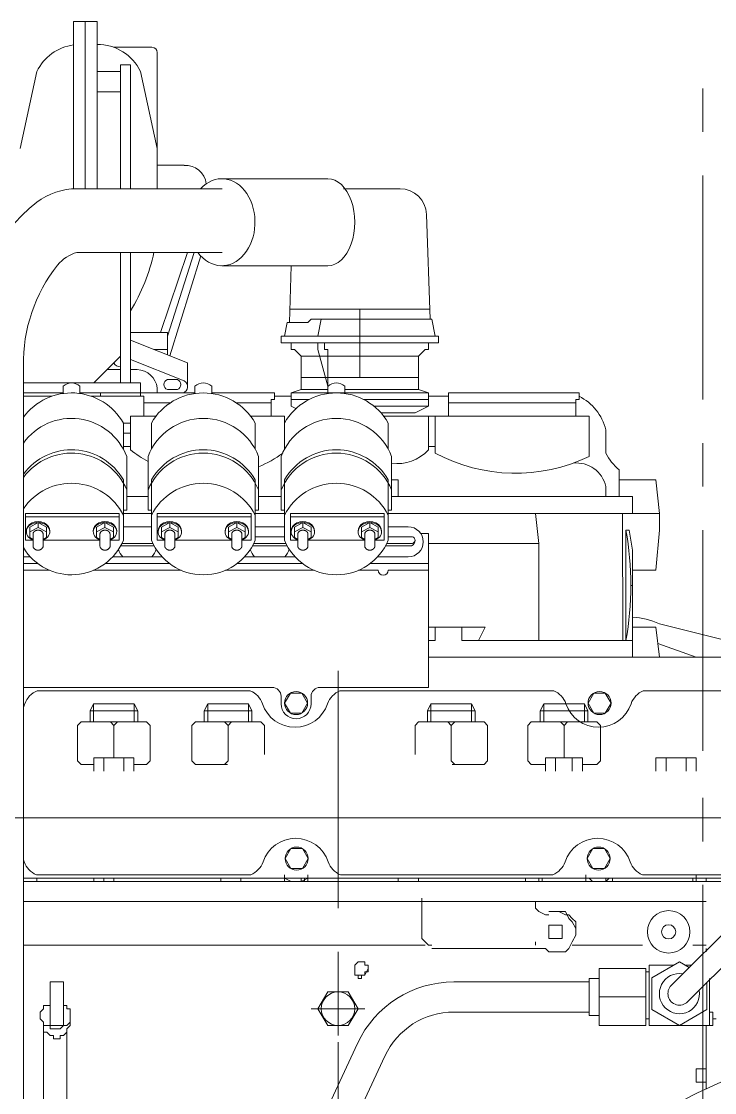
# Model space of a CAD drawing. Header units: metres. Extents: x 397906.3 to 397920.3, y 480840.8 to 480854.5.
# Drawn here: x 397908.671 to 397909.207, y 480842.753 to 480843.58 of the extents above; entities that cross this region are included whole.
import ezdxf

# ---------------------------------------------------------------- set-up
doc = ezdxf.new("R2010")
doc.units = ezdxf.units.M
doc.header["$MEASUREMENT"] = 0
doc.linetypes.add('CENTER2', pattern=[1.125, 0.75, -0.125, 0.125, -0.125])
for name, color, linetype, lineweight in [('00-BAUT', 213, 'Continuous', 0), ('02-ENGINE', 213, 'Continuous', 0), ('at_Entity', 7, 'Continuous', 0)]:
    doc.layers.add(name, color=color, linetype=linetype, lineweight=lineweight)

# ---------------------------------------------------------------- blocks, each defined once
blk = doc.blocks.new('WIP-Pump-S')
at = {"layer": '00-BAUT'}
for p, q in [((4.65796, 2.02298), (4.66119, 2.02945)), ((4.65796, 2.0129), (4.65796, 2.02298)), ((4.66119, 2.02945), (4.69823, 2.02945)), ((4.66119, 2.0129), (4.66119, 2.02945)), ((4.70146, 2.02298), (4.69823, 2.02945)), ((4.69823, 2.0129), (4.69823, 2.02945)), ((4.70146, 2.0129), (4.70146, 2.02298)), ((4.76072, 2.02298), (4.76394, 2.02945)), ((4.76072, 2.0129), (4.76072, 2.02298)), ((4.80098, 2.02945), (4.76394, 2.02945)), ((4.76394, 2.0129), (4.76394, 2.02945)), ((4.80421, 2.02298), (4.80098, 2.02945)), ((4.80098, 2.0129), (4.80098, 2.02945)), ((4.80421, 2.0129), (4.80421, 2.02298)), ((4.96406, 2.02298), (4.96729, 2.02945)), ((4.96406, 2.0129), (4.96406, 2.02298)), ((4.96729, 2.0129), (4.96729, 2.02945)), ((4.96729, 2.02945), (5.00433, 2.02945)), ((5.00433, 2.0129), (5.00433, 2.02945)), ((5.00755, 2.02298), (5.00433, 2.02945)), ((5.00755, 2.0129), (5.00755, 2.02298)), ((5.06814, 2.02298), (5.07136, 2.02945)), ((5.06814, 2.0129), (5.06814, 2.02298)), ((5.07136, 2.0129), (5.07136, 2.02945)), ((5.07136, 2.02945), (5.1084, 2.02945)), ((5.1084, 2.0129), (5.1084, 2.02945)), ((5.11163, 2.02298), (5.1084, 2.02945)), ((5.11163, 2.0129), (5.11163, 2.02298)), ((4.67972, 2.00967), (4.67649, 2.0129)), ((4.67972, 2.00967), (4.68294, 2.0129)), ((4.74939, 2.00967), (4.75262, 2.0129)), ((4.81229, 2.0129), (4.75262, 2.0129)), ((4.78245, 2.00967), (4.77923, 2.0129)), ((4.78245, 2.00967), (4.78568, 2.0129)), ((4.81552, 2.00967), (4.81229, 2.0129)), ((4.95275, 2.00967), (4.95598, 2.0129)), ((4.95598, 2.0129), (5.01565, 2.0129)), ((4.98582, 2.00967), (4.98259, 2.0129)), ((4.98582, 2.00967), (4.98904, 2.0129)), ((5.01888, 2.00967), (5.01565, 2.0129)), ((5.08989, 2.00967), (5.08667, 2.0129)), ((5.08989, 2.00967), (5.09312, 2.0129)), ((4.67972, 1.98029), (4.67972, 2.00967)), ((4.74939, 2.00967), (4.74939, 1.97741)), ((4.78245, 1.97741), (4.78245, 2.00967)), ((4.81552, 2.00967), (4.81552, 1.98371)), ((4.95275, 2.00967), (4.95275, 1.98371)), ((4.98582, 1.97741), (4.98582, 2.00967)), ((5.01888, 2.00967), (5.01888, 1.97741)), ((5.08989, 1.98029), (5.08989, 2.00967)), ((4.59595, 1.98029), (4.55935, 1.98029)), ((4.69658, 1.98029), (4.66304, 1.98029)), ((4.74939, 1.97741), (4.75262, 1.97419)), ((4.78181, 1.97419), (4.75262, 1.97419)), ((4.78245, 1.97741), (4.77923, 1.97419)), ((4.98582, 1.97741), (4.98904, 1.97419)), ((4.98646, 1.97419), (5.01565, 1.97419)), ((5.01888, 1.97741), (5.01565, 1.97419)), ((5.06005, 1.97419), (5.07169, 1.97419)), ((5.07169, 1.98029), (5.10828, 1.98029)), ((5.10828, 1.97419), (5.11973, 1.97419))]:
    blk.add_line(p, q, dxfattribs=at)
at = {"layer": '00-BAUT', "linetype": 'CENTER2', "ltscale": 10}
for p, q in [((4.88566, 1.72717), (4.88566, 1.77596)), ((4.91006, 1.75157), (4.86126, 1.75157))]:
    blk.add_line(p, q, dxfattribs=at)
at = {"layer": '00-BAUT'}
for points in [[(4.65787, 2.03005), (4.65263, 2.03913), (4.64214, 2.03913), (4.6369, 2.03005), (4.64214, 2.02097), (4.65263, 2.02097)], [(4.93435, 2.03005), (4.9291, 2.03913), (4.91862, 2.03913), (4.91338, 2.03005), (4.91862, 2.02097), (4.9291, 2.02097)], [(4.65867, 1.88835), (4.65343, 1.87927), (4.64295, 1.87927), (4.63771, 1.88835), (4.64295, 1.89743), (4.65343, 1.89743)], [(4.93386, 1.88835), (4.92862, 1.87927), (4.91814, 1.87927), (4.91289, 1.88835), (4.91814, 1.89743), (4.92862, 1.89743)], [(4.90396, 1.75157), (4.89481, 1.73632), (4.87651, 1.73632), (4.86736, 1.75157), (4.87651, 1.76681), (4.89481, 1.76681)]]:
    blk.add_lwpolyline(points, close=True, dxfattribs=at)
for points in [[(4.65796, 2.02298), (4.70146, 2.02298)], [(4.80421, 2.02298), (4.76072, 2.02298)], [(4.96406, 2.02298), (5.00755, 2.02298)], [(5.06814, 2.02298), (5.11163, 2.02298)], [(4.69658, 1.97419), (4.70956, 1.97419), (4.71278, 1.97741), (4.71278, 2.00967), (4.70956, 2.0129), (4.64988, 2.0129), (4.64665, 2.00967), (4.64665, 1.97741), (4.64988, 1.97419), (4.66304, 1.97419)], [(5.11973, 1.97419), (5.12296, 1.97741), (5.12296, 2.00967), (5.11973, 2.0129), (5.06005, 2.0129), (5.05683, 2.00967), (5.05683, 1.97741), (5.06005, 1.97419)], [(4.55935, 1.96809), (4.55935, 1.98029)], [(4.5685, 1.96809), (4.5685, 1.98029)], [(4.5868, 1.96809), (4.5868, 1.98029)], [(4.59595, 1.96809), (4.59595, 1.98029)], [(4.66304, 1.96809), (4.66304, 1.98029)], [(4.67219, 1.96809), (4.67219, 1.98029)], [(4.68744, 1.96809), (4.68744, 1.98029)], [(4.69658, 1.96809), (4.69658, 1.98029)], [(5.07169, 1.96809), (5.07169, 1.98029)], [(5.08083, 1.96809), (5.08083, 1.98029)], [(5.09913, 1.96809), (5.09913, 1.98029)], [(5.10828, 1.96809), (5.10828, 1.98029)]]:
    blk.add_lwpolyline(points, dxfattribs=at)
for centre, radius in [((4.64739, 2.03005), 0.01048), ((4.92386, 2.03005), 0.01048), ((4.64819, 1.88835), 0.01048), ((4.92338, 1.88835), 0.01048), ((4.88566, 1.75157), 0.01525)]:
    blk.add_circle(centre, radius, dxfattribs=at)
at = {"layer": '02-ENGINE'}
for p, q in [((5.10523, 2.6512), (5.10523, 2.49863)), ((5.10523, 2.6512), (5.12658, 2.6512)), ((5.11591, 2.6512), (5.11591, 2.49872)), ((5.12658, 2.6512), (5.12658, 2.49863)), ((5.05518, 2.62763), (5.09015, 2.62763)), ((5.05034, 2.53531), (5.05034, 2.62279)), ((5.07474, 2.61155), (5.08388, 2.61155)), ((5.07474, 2.61155), (5.07474, 2.49872)), ((5.08388, 2.61155), (5.08388, 2.49872)), ((5.06559, 2.60546), (5.05034, 2.53531)), ((5.10523, 2.60546), (5.08388, 2.60546)), ((5.16012, 2.60546), (5.17537, 2.53531)), ((5.10523, 2.58716), (5.08388, 2.58716)), ((5.05034, 2.53531), (5.05034, 2.49872)), ((5.02594, 2.52007), (5.05034, 2.52007)), ((4.99155, 2.50787), (4.89481, 2.50787)), ((5.12353, 2.49872), (4.99117, 2.49872)), ((5.12353, 2.44078), (4.99117, 2.44078)), ((5.01679, 2.44078), (5.04119, 2.36454)), ((5.04729, 2.36759), (5.02289, 2.44078)), ((5.07474, 2.44078), (5.07474, 2.32184)), ((5.08388, 2.44078), (5.08388, 2.32184)), ((5.01074, 2.43758), (5.03898, 2.34658)), ((4.99155, 2.42858), (4.89481, 2.42858)), ((4.8018, 2.38913), (4.92988, 2.38913)), ((4.86584, 2.38913), (4.86584, 2.32682)), ((4.79722, 2.36454), (4.80027, 2.37978)), ((4.80027, 2.37978), (4.91006, 2.37978)), ((4.90091, 2.37978), (4.90396, 2.36454)), ((4.91006, 2.37978), (4.91311, 2.37673)), ((4.93201, 2.37673), (4.91311, 2.37673)), ((4.93445, 2.36454), (4.93201, 2.37673)), ((4.79417, 2.36454), (4.79417, 2.35844)), ((4.9375, 2.36454), (4.79417, 2.36454)), ((4.9375, 2.36454), (4.9375, 2.35844)), ((5.07474, 2.36759), (5.04119, 2.36759)), ((5.04119, 2.36759), (5.04119, 2.34746)), ((4.9375, 2.35844), (4.79417, 2.35844)), ((4.80332, 2.35234), (4.80332, 2.35844)), ((4.80332, 2.35234), (4.80637, 2.35234)), ((4.81247, 2.34624), (4.80637, 2.35234)), ((4.91921, 2.34624), (4.9253, 2.35234)), ((4.92835, 2.35234), (4.9253, 2.35234)), ((4.92835, 2.35234), (4.92835, 2.35844)), ((5.02289, 2.34014), (5.07474, 2.36088)), ((5.05339, 2.35234), (5.04119, 2.35234)), ((4.81247, 2.31574), (4.81247, 2.34624)), ((4.81247, 2.34624), (4.91921, 2.34624)), ((4.91921, 2.34624), (4.91921, 2.31574)), ((5.02584, 2.32363), (5.07474, 2.34319)), ((5.10828, 2.32184), (5.08388, 2.34624)), ((5.02289, 2.34014), (5.02289, 2.3198)), ((5.06864, 2.33404), (5.07474, 2.33404)), ((5.09608, 2.33404), (5.08388, 2.33404)), ((5.17232, 2.33709), (5.17232, 0.84278)), ((4.91921, 2.32682), (4.81247, 2.32682)), ((5.03204, 2.32489), (5.04119, 2.32489)), ((4.81247, 2.31574), (4.80332, 2.31269)), ((4.81247, 2.31574), (4.87956, 2.31574)), ((4.87956, 2.31879), (4.87956, 2.31216)), ((4.89481, 2.31879), (4.89481, 2.31216)), ((4.91921, 2.31574), (4.89481, 2.31574)), ((4.92835, 2.31269), (4.91921, 2.31574)), ((5.00079, 2.31879), (5.00079, 2.31216)), ((5.01603, 2.31879), (5.01603, 2.31216)), ((5.03204, 2.31574), (5.04119, 2.31574)), ((5.05034, 2.31727), (5.05034, 2.31269)), ((5.06559, 2.32184), (5.17232, 2.32184)), ((5.06559, 2.30964), (5.06559, 2.32184)), ((5.12087, 2.31879), (5.12087, 2.31216)), ((5.13612, 2.31879), (5.13612, 2.31216)), ((4.66609, 2.30659), (4.66609, 2.31269)), ((4.66609, 2.31269), (4.78502, 2.31269)), ((4.66914, 2.30659), (4.66609, 2.30659)), ((4.66914, 2.30659), (4.66914, 2.29135)), ((4.66914, 2.30354), (4.78502, 2.30354)), ((4.78502, 2.31269), (4.78502, 2.29135)), ((4.80332, 2.30964), (4.78502, 2.30964)), ((4.92835, 2.31269), (4.80332, 2.31269)), ((4.80332, 2.31269), (4.80332, 2.30049)), ((4.86215, 2.30659), (4.80332, 2.30659)), ((4.91222, 2.30659), (4.92835, 2.30659)), ((4.92835, 2.30049), (4.92835, 2.31269)), ((4.9436, 2.30964), (4.92835, 2.30964)), ((4.9436, 2.30659), (4.9436, 2.31269)), ((4.9436, 2.31269), (5.00079, 2.31269)), ((4.9436, 2.30659), (4.94665, 2.30659)), ((4.94665, 2.29135), (4.94665, 2.30659)), ((4.97821, 2.30354), (4.94665, 2.30354)), ((5.12087, 2.31269), (5.01603, 2.31269)), ((5.03861, 2.30354), (5.06254, 2.30354)), ((5.06254, 2.30964), (5.11053, 2.30964)), ((5.06254, 2.30964), (5.06254, 2.29135)), ((5.10218, 2.30964), (5.10218, 2.31269)), ((5.17232, 2.31269), (5.13612, 2.31269)), ((5.17232, 2.30964), (5.14645, 2.30964)), ((4.85285, 2.30049), (4.80332, 2.30049)), ((4.80332, 2.30049), (4.81552, 2.2944)), ((4.81552, 2.2944), (4.84648, 2.2944)), ((4.92402, 2.29833), (4.92835, 2.30049)), ((4.65694, 2.25475), (4.65694, 2.29135)), ((4.65694, 2.29135), (4.84356, 2.29135)), ((4.79722, 2.2578), (4.79722, 2.29135)), ((4.80332, 2.26085), (4.80332, 2.29135)), ((4.83992, 2.28525), (4.83992, 2.26139)), ((4.93445, 2.29135), (4.96519, 2.29135)), ((4.93445, 2.28525), (4.93445, 2.29135)), ((4.93445, 2.28525), (4.93445, 2.26139)), ((4.96114, 2.28525), (4.96114, 2.26139)), ((5.07474, 2.29135), (5.05163, 2.29135)), ((5.05568, 2.28525), (5.05568, 2.26139)), ((5.07474, 2.29135), (5.07474, 2.26085)), ((5.08122, 2.28525), (5.07474, 2.28525)), ((5.08122, 2.28525), (5.08122, 2.26139)), ((4.64169, 2.27915), (4.64169, 2.2578)), ((5.08122, 2.2761), (5.07474, 2.2761)), ((4.79722, 2.2639), (4.80332, 2.2639)), ((4.83687, 2.25475), (4.83687, 2.20596)), ((4.9375, 2.25475), (4.9375, 2.20596)), ((4.95809, 2.25475), (4.95809, 2.20596)), ((5.05873, 2.25475), (5.05873, 2.20596)), ((5.08122, 2.2639), (5.07474, 2.2639)), ((5.07817, 2.25475), (5.07817, 2.20596)), ((4.62949, 2.24255), (4.62949, 2.21816)), ((4.5929, 2.20291), (4.59595, 2.2334)), ((4.59595, 2.2334), (4.62949, 2.2334)), ((4.64169, 2.2273), (4.64169, 2.21816)), ((4.83077, 2.2334), (4.83687, 2.2334)), ((4.83077, 2.2334), (4.83077, 2.21816)), ((4.83992, 2.17851), (4.83992, 2.2334)), ((4.93445, 2.17851), (4.93445, 2.2334)), ((4.96114, 2.17851), (4.96114, 2.2334)), ((5.05568, 2.17851), (5.05568, 2.2334)), ((5.08122, 2.17851), (5.08122, 2.2334)), ((4.61729, 2.21816), (4.83687, 2.21816)), ((4.61729, 2.21816), (4.61729, 2.20291)), ((4.95809, 2.21816), (4.9375, 2.21816)), ((5.05873, 2.21816), (5.07817, 2.21816)), ((4.83992, 2.20596), (4.83687, 2.20596)), ((4.93445, 2.20596), (4.9375, 2.20596)), ((4.96114, 2.20596), (4.95809, 2.20596)), ((5.05568, 2.20596), (5.05873, 2.20596)), ((5.08122, 2.20596), (5.07817, 2.20596)), ((4.5929, 2.20291), (4.83992, 2.20291)), ((4.5929, 2.20291), (4.5929, 2.18766)), ((4.6262, 2.08702), (4.62649, 2.20291)), ((4.70573, 2.20291), (4.70268, 2.17546)), ((4.96114, 2.20291), (4.93445, 2.20291)), ((5.05568, 2.20291), (5.08122, 2.20291)), ((4.5929, 2.18766), (4.59595, 2.15106)), ((4.62034, 2.18766), (4.61729, 2.16936)), ((4.62034, 2.18766), (4.62339, 2.18766)), ((4.62339, 2.08702), (4.62339, 2.18766)), ((4.82169, 2.19071), (4.83992, 2.19071)), ((4.84906, 2.19038), (4.85669, 2.19455)), ((4.84906, 2.18419), (4.84906, 2.19038)), ((4.85669, 2.19016), (4.84906, 2.186)), ((4.85669, 2.19455), (4.85669, 2.19016)), ((4.86431, 2.19038), (4.85669, 2.19455)), ((4.85669, 2.19016), (4.86431, 2.186)), ((4.86431, 2.19038), (4.86431, 2.18419)), ((4.91006, 2.19038), (4.91768, 2.19455)), ((4.91006, 2.19038), (4.91006, 2.18419)), ((4.91768, 2.19016), (4.91006, 2.186)), ((4.91768, 2.19455), (4.91768, 2.19016)), ((4.9253, 2.19038), (4.91768, 2.19455)), ((4.91768, 2.19016), (4.9253, 2.186)), ((4.9253, 2.18419), (4.9253, 2.19038)), ((4.96114, 2.19071), (4.93445, 2.19071)), ((4.97029, 2.19038), (4.97791, 2.19455)), ((4.97029, 2.18419), (4.97029, 2.19038)), ((4.97791, 2.19016), (4.97029, 2.186)), ((4.98554, 2.19038), (4.97791, 2.19455)), ((4.97791, 2.19455), (4.97791, 2.19016)), ((4.97791, 2.19016), (4.98554, 2.186)), ((4.98554, 2.19038), (4.98554, 2.18419)), ((5.03128, 2.19038), (5.03891, 2.19455)), ((5.03128, 2.19038), (5.03128, 2.18419)), ((5.03891, 2.19016), (5.03128, 2.186)), ((5.03891, 2.19455), (5.03891, 2.19016)), ((5.04653, 2.19038), (5.03891, 2.19455)), ((5.03891, 2.19016), (5.04653, 2.186)), ((5.04653, 2.18419), (5.04653, 2.19038)), ((5.08122, 2.19071), (5.05568, 2.19071)), ((5.09037, 2.19038), (5.098, 2.19455)), ((5.09037, 2.18419), (5.09037, 2.19038)), ((5.098, 2.19016), (5.09037, 2.186)), ((5.10562, 2.19038), (5.098, 2.19455)), ((5.098, 2.19455), (5.098, 2.19016)), ((5.098, 2.19016), (5.10562, 2.186)), ((5.10562, 2.19038), (5.10562, 2.18419)), ((5.15136, 2.19038), (5.15899, 2.19455)), ((5.15136, 2.19038), (5.15136, 2.18419)), ((5.15899, 2.19016), (5.15136, 2.186)), ((5.15899, 2.19455), (5.15899, 2.19016)), ((5.16661, 2.19038), (5.15899, 2.19455)), ((5.15899, 2.19016), (5.16661, 2.186)), ((5.16661, 2.18419), (5.16661, 2.19038)), ((4.80332, 2.18461), (4.81028, 2.18461)), ((4.81857, 2.18156), (4.83992, 2.18156)), ((4.84906, 2.18419), (4.84906, 2.18089)), ((4.85211, 2.17922), (4.84906, 2.18089)), ((4.86126, 2.17922), (4.86431, 2.18089)), ((4.86431, 2.18419), (4.86431, 2.18089)), ((4.91006, 2.18419), (4.91006, 2.18089)), ((4.91311, 2.17922), (4.91006, 2.18089)), ((4.92226, 2.17922), (4.9253, 2.18089)), ((4.9253, 2.18419), (4.9253, 2.18089)), ((4.93445, 2.18156), (4.96114, 2.18156)), ((4.97029, 2.18419), (4.97029, 2.18089)), ((4.97334, 2.17922), (4.97029, 2.18089)), ((4.98249, 2.17922), (4.98554, 2.18089)), ((4.98554, 2.18419), (4.98554, 2.18089)), ((5.03128, 2.18419), (5.03128, 2.18089)), ((5.03433, 2.17922), (5.03128, 2.18089)), ((5.04348, 2.17922), (5.04653, 2.18089)), ((5.04653, 2.18419), (5.04653, 2.18089)), ((5.09037, 2.18419), (5.09037, 2.18089)), ((5.09342, 2.17922), (5.09037, 2.18089)), ((5.10257, 2.17922), (5.10562, 2.18089)), ((5.10562, 2.18419), (5.10562, 2.18089)), ((5.15136, 2.18419), (5.15136, 2.18089)), ((5.15441, 2.17922), (5.15136, 2.18089)), ((5.16356, 2.17922), (5.16661, 2.18089)), ((5.16661, 2.18419), (5.16661, 2.18089)), ((4.61729, 2.07177), (4.61729, 2.16936)), ((4.70268, 2.17546), (4.70268, 2.08702)), ((4.70268, 2.17546), (4.80332, 2.17546)), ((4.81873, 2.17546), (4.8413, 2.17546)), ((4.81873, 2.1733), (4.84243, 2.1733)), ((4.93194, 2.1733), (4.96365, 2.1733)), ((4.93307, 2.17546), (4.96252, 2.17546)), ((5.05317, 2.1733), (5.08374, 2.1733)), ((5.0543, 2.17546), (5.0826, 2.17546)), ((4.85648, 2.15716), (4.80332, 2.15716)), ((4.82169, 2.16326), (4.8497, 2.16326)), ((4.97771, 2.15716), (4.91789, 2.15716)), ((4.92467, 2.16326), (4.97093, 2.16326)), ((5.09779, 2.15716), (5.03911, 2.15716)), ((5.04589, 2.16326), (5.09101, 2.16326)), ((5.17232, 2.15716), (5.1592, 2.15716)), ((5.16597, 2.16326), (5.17232, 2.16326)), ((4.59595, 2.15106), (4.61729, 2.15106)), ((4.83992, 2.15106), (4.80332, 2.15106)), ((4.84906, 2.15106), (4.86703, 2.15106)), ((4.90734, 2.15106), (4.98825, 2.15106)), ((5.02857, 2.15106), (5.10833, 2.15106)), ((5.14865, 2.15106), (5.17232, 2.15106)), ((4.61882, 2.13734), (4.61729, 2.13734)), ((4.59595, 2.09922), (4.61729, 2.09922)), ((4.75148, 2.09922), (4.75758, 2.08702)), ((4.77282, 2.09922), (4.77282, 2.08702)), ((4.79722, 2.08702), (4.79722, 2.09922)), ((4.77282, 2.08702), (4.61729, 2.08702)), ((4.79722, 2.08702), (4.80332, 2.08702)), ((4.40179, 2.07177), (4.80332, 2.07177)), ((4.60755, 2.04128), (4.42901, 2.04128)), ((4.6891, 2.04128), (4.88403, 2.04128)), ((4.96558, 2.04128), (5.15986, 2.04128)), ((4.81552, 2.00163), (4.81552, 1.98334)), ((4.95275, 2.00163), (4.95275, 1.98334)), ((5.79749, 1.92539), (3.97383, 1.92539)), ((4.42957, 1.92514), (4.58201, 1.7727)), ((4.41608, 1.90898), (4.56719, 1.75788)), ((4.60835, 1.87355), (4.48006, 1.87355)), ((4.88354, 1.87355), (4.6899, 1.87355)), ((5.16054, 1.87355), (4.96509, 1.87355)), ((4.5635, 1.79121), (4.56932, 1.79121)), ((4.60205, 1.79121), (4.57988, 1.79121)), ((4.60205, 1.73632), (4.60205, 1.79121)), ((4.6051, 1.78816), (4.64779, 1.78816)), ((4.6051, 1.73632), (4.6051, 1.78816)), ((4.64779, 1.78816), (4.64779, 1.73632)), ((4.54715, 1.73632), (4.54715, 1.77901)), ((4.64779, 1.76224), (4.6051, 1.76224)), ((4.60205, 1.73632), (4.54715, 1.73632)), ((4.6051, 1.73632), (4.64779, 1.73632))]:
    blk.add_line(p, q, dxfattribs=at)
for points in [[(4.8018, 2.37978), (4.80498, 2.47533, -0.404487), (4.82916, 2.49872), (4.88074, 2.49872)], [(5.22722, 2.36149, 0.204491), (5.16012, 2.48652, 0.16019), (5.12353, 2.49872)], [(5.17232, 2.33709, 0.173868), (5.14112, 2.42916, 0.149592), (5.12353, 2.44078, 0.139457)], [(4.80332, 2.18461), (4.80332, 2.04433), (4.90209, 2.04433, -0.414214), (4.91015, 2.03626), (4.91015, 2.02949, 1), (4.93757, 2.02949), (4.93757, 2.03626, -0.414214), (4.94564, 2.04433), (5.17232, 2.04433)], [(4.6891, 2.04128, 0.205834), (4.67797, 2.02949, -0.725312), (4.61868, 2.02949, 0.205834), (4.60755, 2.04128)], [(4.96558, 2.04128, 0.205834), (4.95445, 2.02949, -0.725312), (4.89516, 2.02949, 0.205834), (4.88403, 2.04128)], [(5.17232, 2.0261, -0.029205), (5.17099, 2.02949, 0.205834), (5.15986, 2.04128)], [(4.6899, 1.87355, -0.205834), (4.67877, 1.88534, 0.725312), (4.61949, 1.88534, -0.205834), (4.60835, 1.87355)], [(4.96509, 1.87355, -0.205834), (4.95396, 1.88534, 0.725312), (4.89467, 1.88534, -0.205834), (4.88354, 1.87355)], [(5.17232, 1.88714, 0.015366), (5.17167, 1.88534, -0.205834), (5.16054, 1.87355)], [(5.12353, 1.59604), (4.97174, 1.59604, -0.291924), (4.90591, 1.63805), (4.86789, 1.71994, 0.291924), (4.78011, 1.77596), (4.65694, 1.77596)], [(4.44312, 1.74998), (4.46013, 1.73108, 0.102411), (4.50057, 1.70135), (4.55806, 1.675, -0.293256), (4.60815, 1.59695), (4.60815, 1.53199)], [(5.12353, 1.56859), (4.97174, 1.56859, -0.291924), (4.88101, 1.62649), (4.84299, 1.70838, 0.291924), (4.78011, 1.74852), (4.65694, 1.74852)]]:
    blk.add_lwpolyline(points, format="xyb", dxfattribs=at)
for points in [[(4.92998, 2.37673), (4.92825, 2.42858)], [(4.90396, 2.35844), (4.89786, 2.35844), (4.89786, 2.35234), (4.89481, 2.35234), (4.89481, 2.31879)], [(4.89481, 2.31879), (4.90396, 2.35234)], [(4.90396, 2.35844), (4.90396, 2.35234), (4.90396, 2.35844), (4.90396, 2.35844)], [(4.92911, 2.19986), (4.92911, 2.20291), (4.84372, 2.20291), (4.84372, 2.19986)], [(4.92911, 2.19986), (4.84372, 2.19986), (4.84372, 2.17851), (4.85211, 2.17851)], [(4.92226, 2.17851), (4.92911, 2.17851), (4.92911, 2.19986)], [(5.05034, 2.19986), (5.05034, 2.20291), (4.96495, 2.20291), (4.96495, 2.19986)], [(5.05034, 2.19986), (4.96495, 2.19986), (4.96495, 2.17851), (4.97334, 2.17851)], [(5.04348, 2.17851), (5.05034, 2.17851), (5.05034, 2.19986)], [(5.17042, 2.19986), (5.17042, 2.20291), (5.08503, 2.20291), (5.08503, 2.19986)], [(5.17042, 2.19986), (5.08503, 2.19986), (5.08503, 2.17851), (5.09342, 2.17851)], [(5.16356, 2.17851), (5.17042, 2.17851), (5.17042, 2.19986)], [(4.86126, 2.17851), (4.91311, 2.17851)], [(4.98249, 2.17851), (5.03433, 2.17851)], [(5.10257, 2.17851), (5.15441, 2.17851)], [(4.53191, 2.08702), (4.5929, 2.10227)], [(4.59595, 2.09922), (4.5929, 2.07177)], [(4.80332, 2.09922), (4.75148, 2.09922)], [(4.55935, 2.07177), (4.59431, 2.08449)], [(4.54951, 1.77555), (4.54951, 1.7508), (4.5746, 1.73632), (4.59969, 1.7508), (4.59969, 1.77977), (4.5746, 1.79426), (4.56563, 1.78908)], [(4.60205, 1.78511), (4.6051, 1.78511)], [(4.64779, 1.74547), (4.65694, 1.74547), (4.65694, 1.77901), (4.64779, 1.77901)], [(4.60205, 1.74242), (4.6051, 1.74242)]]:
    blk.add_lwpolyline(points, dxfattribs=at)
for radius in [0.01935, 0.00645]:
    blk.add_circle((4.58441, 1.8216), radius, dxfattribs=at)
for centre, radius, start, end in [((5.05518, 2.62279), 0.00484, 90, 180), ((5.10517, 2.5863), 0.04397, 89.91362, 154.16897), ((5.12055, 2.5863), 0.04397, 25.83103, 82.11423), ((5.02472, 2.50101), 0.01909, 86.3305, 173.34465), ((5.22311, 2.47779), 0.17371, 192.30418, 211.33541), ((5.06968, 2.31454), 0.01953, 93.05681, 171.96409), ((5.08541, 2.34166), 0.00482, 251.56505, 341.56505), ((5.02866, 2.31841), 0.00593, 118.41287, 254.51828), ((5.03395, 2.32032), 0.00496, 112.61986, 247.38014), ((5.03928, 2.32032), 0.00496, 292.61986, 67.38014), ((4.88718, 2.31079), 0.01105, 46.39718, 133.60282), ((5.00841, 2.31079), 0.01105, 46.39718, 133.60282), ((5.12849, 2.31079), 0.01105, 46.39718, 133.60282), ((4.68693, 2.26797), 0.0466, 116.56505, 166.11533), ((4.88718, 2.25827), 0.05443, 29.71723, 150.28277), ((5.00841, 2.25827), 0.05443, 29.71723, 150.28277), ((5.12849, 2.25827), 0.05443, 36.35863, 150.28277), ((4.88718, 2.23566), 0.05382, 20.77805, 159.22195), ((5.00841, 2.23566), 0.05382, 20.77805, 159.22195), ((5.12849, 2.23566), 0.05382, 35.46964, 159.22195), ((4.59747, 2.28067), 0.04978, 310.03026, 332.65012), ((4.72407, 2.39462), 0.15514, 244.35972, 298.13101), ((4.83156, 2.28627), 0.03799, 221.99777, 278.03602), ((4.88717, 2.20331), 0.05449, 22.51148, 157.39251), ((4.88718, 2.20642), 0.05443, 29.72359, 150.27641), ((5.00335, 2.35065), 0.11472, 234.03672, 246.76477), ((5.00839, 2.20331), 0.05449, 22.51148, 157.39251), ((5.00841, 2.20642), 0.05443, 29.72359, 150.27641), ((5.00335, 2.35065), 0.11472, 298.864, 308.48137), ((5.12847, 2.20331), 0.05449, 36.41443, 157.39251), ((5.12849, 2.20642), 0.05443, 36.36356, 150.27641), ((4.66821, 2.22176), 0.02709, 83.01405, 168.19609), ((4.88718, 2.17731), 0.05305, 26.99147, 153.00853), ((5.00841, 2.17731), 0.05305, 26.99147, 153.00853), ((5.12849, 2.17731), 0.05305, 34.28246, 153.00853), ((4.8976, 2.13734), 0.27879, 169.60172, 190.39828), ((4.82169, 2.17699), 0.01372, 90, 270), ((4.82085, 2.1782), 0.00534, 176.68377, 246.63951), ((4.81857, 2.17851), 0.00305, 90.04005, 273.03011), ((4.88718, 2.19809), 0.05116, 202.49895, 337.50105), ((5.00841, 2.19809), 0.05116, 202.49895, 337.50105), ((5.12849, 2.19809), 0.05116, 202.49895, 328.94771), ((4.94792, 2.17575), 0.01859, 197.03484, 222.21215), ((4.94792, 2.17575), 0.01859, 317.78785, 342.136), ((5.06915, 2.17575), 0.01859, 197.03484, 222.21215), ((5.06799, 2.17577), 0.01859, 317.78785, 342.136), ((4.84449, 2.15121), 0.00458, 181.83696, 358.16304), ((4.62029, 2.04453), 0.06391, 92.68915, 115.38334), ((4.5746, 1.76529), 0.0183, 169.9571, 100.0429), ((4.5746, 1.76529), 0.01048, 225, 45)]:
    blk.add_arc(centre, radius, start, end, dxfattribs=at)
for centre, major_axis, ratio, start_param, end_param in [((4.99155, 2.46822), (0, 0.03964), 0.762914, 5.590025, 10.230892), ((4.89481, 2.46822), (0, 0.03964), 0.615488, 6.283185, 9.424778), ((4.85669, 2.18613), (-0.01067, 0), 0.788052, 2.013707, 7.411071), ((4.85669, 2.18702), (-0.01067, 0), 0.788052, 3.089175, 6.335603), ((4.97791, 2.18613), (-0.01067, 0), 0.788052, 2.013707, 7.411071), ((4.97791, 2.18702), (-0.01067, 0), 0.788052, 3.089175, 6.335603), ((5.098, 2.18613), (-0.01067, 0), 0.788052, 2.013707, 7.411071), ((5.098, 2.18702), (-0.01067, 0), 0.788052, 3.089175, 6.335603)]:
    blk.add_ellipse(centre, major_axis=major_axis, ratio=ratio, start_param=start_param, end_param=end_param, dxfattribs=at)
at = {"layer": '02-ENGINE', "extrusion": (0, 0, -1)}
for centre, start_param, end_param in [((4.91768, 2.18613), 2.013707, 7.411071), ((4.91768, 2.18702), 3.089175, 6.335603), ((5.03891, 2.18613), 2.013707, 7.411071), ((5.03891, 2.18702), 3.089175, 6.335603), ((5.15899, 2.18613), 2.013707, 7.411071), ((5.15899, 2.18702), 3.089175, 6.335603)]:
    blk.add_ellipse(centre, major_axis=(0.01067, 0), ratio=0.788052, start_param=start_param, end_param=end_param, dxfattribs=at)
at = {"layer": '02-ENGINE'}
for points in [[(4.85211, 2.17241), (4.85339, 2.16936), (4.85669, 2.16936), (4.85999, 2.16936), (4.86126, 2.17241), (4.86126, 2.17825), (4.86126, 2.18409), (4.86126, 2.18762), (4.85669, 2.18762), (4.85211, 2.18762), (4.85211, 2.18409), (4.85211, 2.17825), (4.85211, 2.17241)], [(4.92226, 2.17241), (4.92098, 2.16936), (4.91768, 2.16936), (4.91438, 2.16936), (4.91311, 2.17241), (4.91311, 2.17825), (4.91311, 2.18409), (4.91311, 2.18762), (4.91768, 2.18762), (4.92226, 2.18762), (4.92226, 2.18409), (4.92226, 2.17825), (4.92226, 2.17241)], [(4.97334, 2.17241), (4.97461, 2.16936), (4.97791, 2.16936), (4.98122, 2.16936), (4.98249, 2.17241), (4.98249, 2.17825), (4.98249, 2.18409), (4.98249, 2.18762), (4.97791, 2.18762), (4.97334, 2.18762), (4.97334, 2.18409), (4.97334, 2.17825), (4.97334, 2.17241)], [(5.04348, 2.17241), (5.04221, 2.16936), (5.03891, 2.16936), (5.0356, 2.16936), (5.03433, 2.17241), (5.03433, 2.17825), (5.03433, 2.18409), (5.03433, 2.18762), (5.03891, 2.18762), (5.04348, 2.18762), (5.04348, 2.18409), (5.04348, 2.17825), (5.04348, 2.17241)], [(5.09342, 2.17241), (5.09469, 2.16936), (5.098, 2.16936), (5.1013, 2.16936), (5.10257, 2.17241), (5.10257, 2.17825), (5.10257, 2.18409), (5.10257, 2.18762), (5.098, 2.18762), (5.09342, 2.18762), (5.09342, 2.18409), (5.09342, 2.17825), (5.09342, 2.17241)], [(5.16356, 2.17241), (5.16229, 2.16936), (5.15899, 2.16936), (5.15568, 2.16936), (5.15441, 2.17241), (5.15441, 2.17825), (5.15441, 2.18409), (5.15441, 2.18762), (5.15899, 2.18762), (5.16356, 2.18762), (5.16356, 2.18409), (5.16356, 2.17825), (5.16356, 2.17241)]]:
    blk.add_rational_spline(points, [1, 0.832050294338, 1, 0.832050294338, 1, 1, 1, 0.707106781187, 1, 0.707106781187, 1, 1, 1], degree=2, knots=[0, 0, 0, 1.176005, 1.176005, 2.35201, 2.35201, 3.35201, 3.35201, 4.922807, 4.922807, 6.493603, 6.493603, 7.493603, 7.493603, 7.493603], dxfattribs=at)
at = {"layer": 'at_Entity'}
blk.add_line((4.5441, 1.73632), (4.5441, 1.74242), dxfattribs=at)
for points in [[(4.55325, 2.55056), (4.55325, 2.59021)], [(4.55325, 2.30659), (4.55325, 2.51092)], [(5.08388, 2.34319), (5.08388, 2.34624)], [(4.94665, 2.29135), (4.94665, 2.2944)], [(4.55325, 2.2273), (4.55325, 2.26695)], [(4.55325, 1.98639), (4.55325, 2.18766)], [(5.10523, 2.17851), (5.15403, 2.17851)], [(5.10523, 2.17851), (5.10828, 2.17851)], [(4.88566, 2.05958), (4.88566, 1.84305)], [(4.94665, 2.04433), (5.17232, 2.04433)], [(4.65999, 2.02298), (4.69963, 2.02298)], [(4.95275, 1.99858), (4.95275, 2.00163)], [(4.55325, 1.90405), (4.55325, 1.94369)], [(5.17232, 1.8705), (4.48616, 1.8705)], [(4.53191, 1.86745), (4.55935, 1.86745)], [(4.55935, 1.86745), (4.53191, 1.86745)], [(4.5502, 1.86745), (4.5502, 1.8705)], [(4.55935, 1.86745), (4.5502, 1.86745)], [(4.64169, 1.86745), (4.5502, 1.86745)], [(4.55325, 1.66313), (4.55325, 1.8644)], [(4.55935, 1.8705), (4.55935, 1.87355)], [(4.55935, 1.8705), (4.55935, 1.87355)], [(4.55935, 1.86745), (4.55935, 1.8705)], [(4.55935, 1.86745), (4.55935, 1.8705)], [(4.55935, 1.86745), (4.5624, 1.86745)], [(4.55935, 1.86745), (4.63559, 1.86745)], [(4.5624, 1.86745), (4.5624, 1.8705)], [(4.5624, 1.86745), (4.5868, 1.86745)], [(4.5868, 1.86745), (4.63559, 1.86745)], [(4.64169, 1.8705), (4.63559, 1.8705)], [(4.63864, 1.8705), (4.63559, 1.8705)], [(4.63559, 1.86745), (4.63559, 1.8705)], [(4.63559, 1.86745), (4.64169, 1.86745)], [(4.63864, 1.8705), (4.64169, 1.86745)], [(4.64169, 1.86745), (4.64169, 1.8705)], [(4.65389, 1.86745), (4.64169, 1.86745)], [(4.65389, 1.86745), (4.65694, 1.8705)], [(4.71183, 1.86745), (4.65389, 1.86745)], [(4.65389, 1.86745), (4.65999, 1.86745)], [(4.65999, 1.8705), (4.65999, 1.87355)], [(4.65999, 1.86745), (4.65999, 1.8705)], [(4.65999, 1.86745), (4.65999, 1.8705)], [(4.65999, 1.86745), (4.65999, 1.8705)], [(4.65999, 1.86745), (4.65999, 1.8705)], [(4.65999, 1.86745), (4.65999, 1.8705)], [(4.65999, 1.86745), (4.65999, 1.8705)], [(4.65999, 1.86745), (4.66304, 1.86745)], [(4.66304, 1.86745), (4.66609, 1.86745)], [(4.66609, 1.86745), (4.68744, 1.86745)], [(4.68744, 1.86745), (4.69963, 1.86745)], [(4.69963, 1.86745), (4.69963, 1.8705)], [(4.69963, 1.86745), (4.69963, 1.8705)], [(4.69963, 1.86745), (4.69963, 1.8705)], [(4.69963, 1.86745), (4.69963, 1.8705)], [(4.69963, 1.86745), (4.69963, 1.8705)], [(4.69963, 1.86745), (4.70268, 1.86745)], [(4.70268, 1.86745), (4.70268, 1.8705)], [(4.70268, 1.86745), (4.70268, 1.8705)], [(4.70268, 1.86745), (4.70268, 1.8705)], [(4.70268, 1.86745), (4.70268, 1.8705)], [(4.80942, 1.86745), (4.70268, 1.86745)], [(4.71488, 1.8705), (4.71488, 1.86745)], [(4.81247, 1.8705), (4.81247, 1.86745), (4.80942, 1.86745), (4.82162, 1.86745)], [(4.91921, 1.86745), (4.81247, 1.86745)], [(4.82162, 1.86745), (4.83077, 1.86745)], [(4.83077, 1.86745), (4.83077, 1.8705)], [(4.83077, 1.86745), (4.84297, 1.86745)], [(4.87956, 1.86745), (4.84297, 1.86745)], [(4.87956, 1.86745), (4.88566, 1.86745)], [(4.88566, 1.86745), (4.88566, 1.8705)], [(4.88566, 1.86745), (4.88566, 1.8705)], [(4.88566, 1.86745), (4.88566, 1.8705)], [(4.88566, 1.86745), (4.90091, 1.86745)], [(4.90701, 1.86745), (4.90091, 1.86745)], [(4.90701, 1.86745), (4.91311, 1.86745)], [(4.91311, 1.8705), (4.91311, 1.87355)], [(4.91311, 1.86745), (4.91311, 1.8705)], [(4.91311, 1.86745), (4.91311, 1.8705)], [(4.91311, 1.86745), (4.91311, 1.8705)], [(4.91311, 1.86745), (4.91311, 1.8705)], [(4.91311, 1.86745), (4.91311, 1.8705)], [(4.91311, 1.86745), (4.91311, 1.8705)], [(4.91311, 1.8705), (4.91921, 1.86745)], [(4.91311, 1.86745), (4.91311, 1.8705)], [(4.91311, 1.86745), (4.91921, 1.86745)], [(4.91616, 1.86745), (4.91616, 1.8705)], [(4.91921, 1.86745), (4.91921, 1.8705)], [(4.91921, 1.86745), (4.94055, 1.86745)], [(4.92835, 1.86745), (4.93445, 1.8705)], [(4.98935, 1.86745), (4.9314, 1.86745)], [(4.93445, 1.8705), (4.93445, 1.87355)], [(4.93445, 1.86745), (4.93445, 1.8705)], [(4.93445, 1.86745), (4.93445, 1.8705)], [(4.93445, 1.86745), (4.93445, 1.8705)], [(4.9619, 1.86745), (4.94055, 1.86745)], [(4.9619, 1.86745), (4.9741, 1.86745)], [(4.9741, 1.86745), (4.9741, 1.8705)], [(4.9741, 1.86745), (4.9741, 1.8705)], [(4.9741, 1.86745), (4.9741, 1.8705)], [(4.9741, 1.86745), (4.9741, 1.8705)], [(4.9741, 1.86745), (4.9802, 1.86745)], [(4.9924, 1.8705), (4.9924, 1.86745), (4.9802, 1.86745)], [(5.08693, 1.86745), (4.9924, 1.86745)], [(5.08998, 1.8705), (5.08998, 1.86745), (5.08693, 1.86745), (5.09913, 1.86745)], [(5.17232, 1.86745), (5.08998, 1.86745)], [(5.09913, 1.86745), (5.09913, 1.8705)], [(5.09913, 1.86745), (5.12048, 1.86745)], [(5.10828, 1.86745), (5.10828, 1.8705)], [(5.15708, 1.86745), (5.12048, 1.86745)], [(5.15708, 1.86745), (5.16012, 1.86745)], [(5.16012, 1.86745), (5.16012, 1.8705)], [(5.16012, 1.86745), (5.16012, 1.8705)], [(5.16012, 1.86745), (5.16012, 1.8705)], [(5.16012, 1.86745), (5.17232, 1.86745)], [(4.80942, 1.84915), (4.5502, 1.84915)], [(4.69353, 1.83695), (4.69658, 1.83695), (4.70268, 1.84), (4.70573, 1.84305), (4.70573, 1.84915)], [(4.69353, 1.83695), (4.69658, 1.83695), (4.70268, 1.84), (4.70573, 1.84305), (4.70573, 1.84915)], [(4.70573, 1.8461), (4.70573, 1.84915)], [(4.80027, 1.80951), (4.80332, 1.80951), (4.80637, 1.81256), (4.80942, 1.81561), (4.80942, 1.84915), (4.70573, 1.84915)], [(4.80942, 1.84915), (4.80942, 1.8522)], [(5.17232, 1.84915), (4.80942, 1.84915)], [(4.69353, 1.84), (4.68439, 1.84), (4.67829, 1.83695), (4.67524, 1.83695), (4.67219, 1.8339), (4.66914, 1.83086), (4.66914, 1.82171)], [(4.69353, 1.84), (4.67829, 1.84), (4.67524, 1.8339), (4.67219, 1.83086), (4.66914, 1.82476), (4.66914, 1.81866), (4.67219, 1.81256), (4.67524, 1.80646), (4.67829, 1.80341), (4.69353, 1.80341), (4.69658, 1.80646)], [(4.68744, 1.82781), (4.68134, 1.82781), (4.68134, 1.81561), (4.69353, 1.81561), (4.69353, 1.82781), (4.68744, 1.82781), (4.68744, 1.82781)], [(4.66914, 1.82171), (4.66914, 1.82476)], [(4.68134, 1.82171), (4.68134, 1.81561), (4.69353, 1.81561), (4.69353, 1.82171)], [(4.80942, 1.81866), (4.80942, 1.82171)], [(4.5624, 1.80951), (4.5502, 1.80951)], [(4.5502, 1.80951), (4.5624, 1.80951), (4.5502, 1.80951), (4.5502, 1.80951)], [(4.5502, 1.80341), (4.5502, 1.80646)], [(4.67219, 1.80951), (4.60815, 1.80951)], [(4.60815, 1.80951), (4.67219, 1.80951), (4.60815, 1.80951), (4.60815, 1.80951)], [(4.70573, 1.80646), (4.69658, 1.80646)], [(4.70573, 1.80951), (4.70573, 1.81256)], [(4.80027, 1.80646), (4.70573, 1.80646)], [(5.17232, 1.80951), (4.80637, 1.80951)], [(5.17232, 1.80951), (4.80637, 1.80951)], [(5.17232, 1.80951), (4.80637, 1.80951)], [(4.88566, 1.80341), (4.88566, 1.76071)], [(4.85821, 1.78816), (4.85821, 1.78511), (4.86126, 1.78511), (4.86126, 1.78206), (4.86431, 1.78206), (4.86431, 1.77901), (4.86736, 1.77901), (4.86736, 1.78206), (4.87041, 1.78206), (4.87041, 1.79121), (4.86736, 1.79426), (4.86126, 1.79426), (4.86126, 1.79121), (4.85821, 1.79121), (4.85821, 1.78816), (4.85821, 1.78816)], [(4.85821, 1.78816), (4.86126, 1.78206), (4.87041, 1.78206), (4.87041, 1.78816)], [(4.5441, 1.74242), (4.5441, 1.74852), (4.54715, 1.74852), (4.54715, 1.77901)], [(4.54715, 1.77901), (4.54715, 1.74852), (4.54715, 1.75157)], [(4.86736, 1.75157), (4.87651, 1.76681)], [(4.87651, 1.76681), (4.89481, 1.76681)], [(4.89481, 1.76681), (4.90396, 1.75157)], [(5.13573, 1.75462), (5.13573, 1.74547), (5.13573, 1.77596), (5.13573, 1.73632), (5.13573, 1.74547), (5.13573, 1.73937)], [(5.13573, 1.73632), (5.13573, 1.77596), (5.13573, 1.75462)], [(5.14793, 1.77596), (5.13573, 1.77596)], [(5.14793, 1.73632), (5.14793, 1.77596)], [(5.13573, 1.75766), (5.13573, 1.75462), (5.13268, 1.75462), (5.13268, 1.75157), (5.12963, 1.75157), (5.12963, 1.73937), (5.13268, 1.73632), (5.13573, 1.73632), (5.13878, 1.73327), (5.14793, 1.73327), (5.14793, 1.73632), (5.15403, 1.73632), (5.15403, 1.73937), (5.15708, 1.74242), (5.15708, 1.74852), (5.15403, 1.75157), (5.15403, 1.75462), (5.14793, 1.75462), (5.14793, 1.75766)], [(4.87651, 1.73632), (4.86736, 1.75157)], [(4.90396, 1.75157), (4.89481, 1.73632)], [(5.13573, 1.74852), (5.13573, 1.75157)], [(5.13573, 1.74547), (5.13573, 1.74852)], [(5.13573, 1.74547), (5.13573, 1.74852)], [(5.13573, 1.74852), (5.13573, 1.74547)], [(5.14793, 1.74852), (5.14793, 1.75157)], [(5.14793, 1.74547), (5.14793, 1.74852)], [(5.14793, 1.74547), (5.14793, 1.74852)], [(4.54105, 1.74242), (4.5441, 1.74242)], [(5.12963, 1.73937), (5.12963, 1.73632), (5.13268, 1.73327), (5.13268, 1.73022), (5.13573, 1.72717), (5.13878, 1.72717), (5.13878, 1.72412), (5.14488, 1.72412), (5.14488, 1.72717), (5.14793, 1.72717), (5.15098, 1.73022), (5.15403, 1.73022), (5.15403, 1.73937)], [(5.12963, 1.73632), (5.12963, 1.73937)], [(5.13573, 1.73937), (5.13573, 1.73632)], [(5.15403, 1.73632), (5.15403, 1.73937)], [(4.5441, 1.73632), (4.54715, 1.73632)], [(4.5502, 1.73632), (4.5502, 1.70887)], [(4.5502, 1.73632), (4.5502, 1.67837)], [(4.89481, 1.73632), (4.87651, 1.73632)], [(5.13268, 1.69667), (5.13268, 1.73022)], [(5.14793, 1.73632), (5.13573, 1.73632)], [(5.15403, 1.69667), (5.15403, 1.73022)], [(4.88566, 1.72107), (4.88566, 1.5198)], [(4.5502, 1.70887), (4.5502, 1.67837)], [(4.5502, 1.68447), (4.55935, 1.68447), (4.55935, 1.69667), (4.5502, 1.69667)], [(5.13268, 1.69667), (5.13268, 1.61738)], [(5.15403, 1.62043), (5.15403, 1.69667)]]:
    blk.add_lwpolyline(points, dxfattribs=at)

msp = doc.modelspace()

# ---------------------------------------------------------------- block references
at = {"xscale": -0.8474630183703425, "yscale": 0.8474630183703425, "zscale": 0.8474630183703425}
msp.add_blockref('WIP-Pump-S', (397913.05623, 480841.33342, 7.622), dxfattribs=at)

doc.saveas('drawing.dxf')
